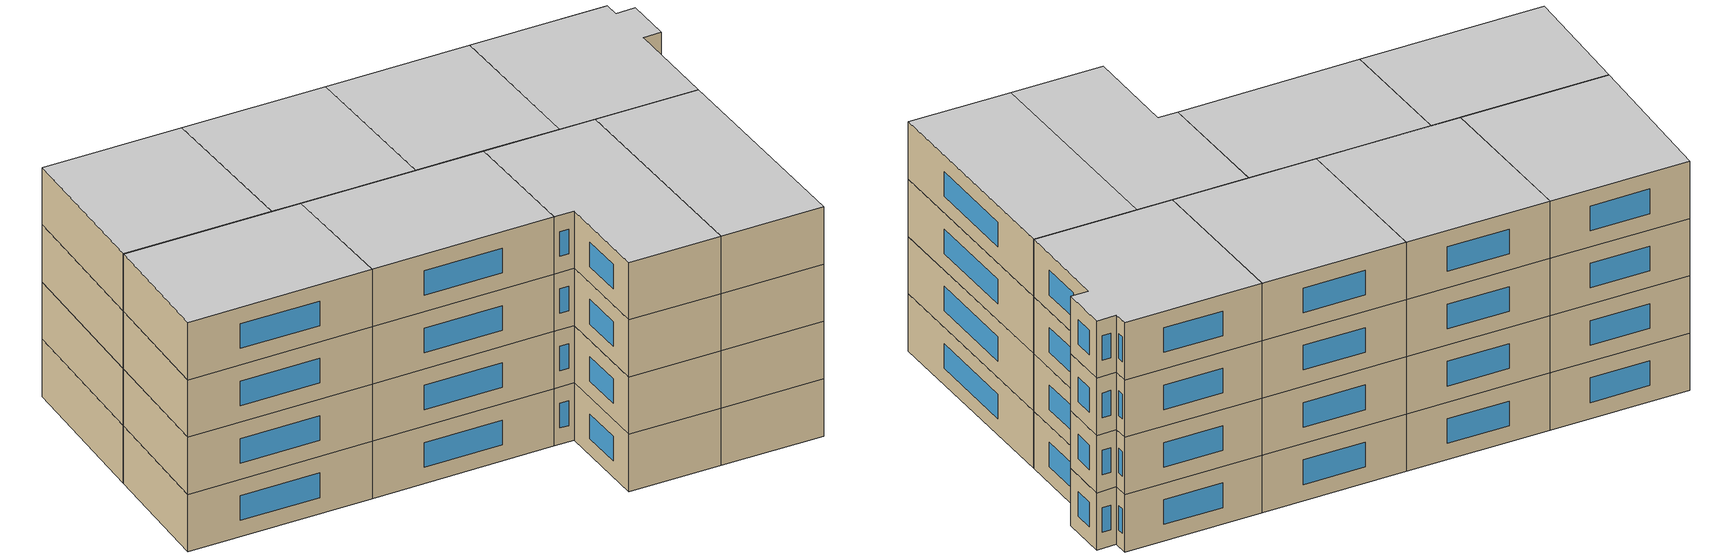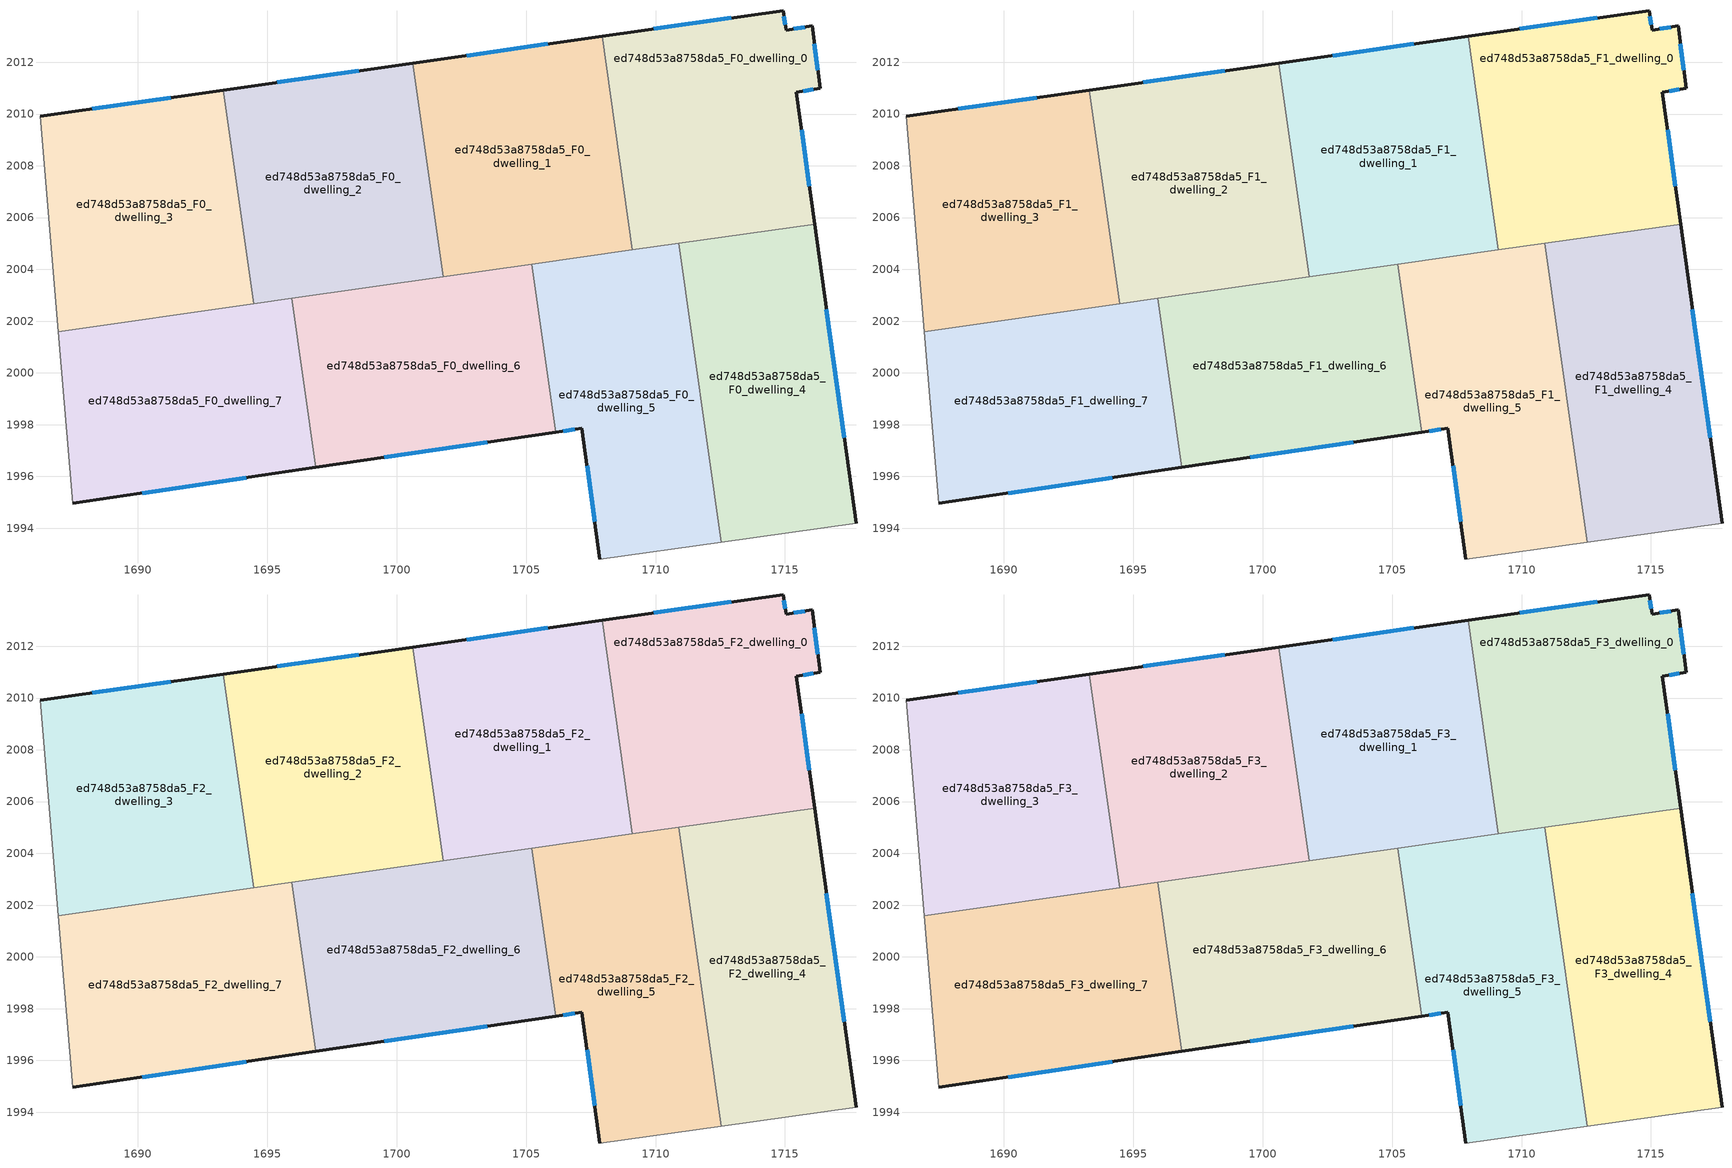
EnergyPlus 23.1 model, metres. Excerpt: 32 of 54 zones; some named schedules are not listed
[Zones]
ed748d53a8758da5_F0_dwelling_0
 floor ground (EU_floor_Construction): 1716.05,2013.41 1716.35,2010.99 1715.44,2010.85 1716.14,2005.75 1709.11,2004.75 1707.93,2013 1714.93,2014 1715.04,2013.24 z0
 wall outside (EU_wall_Construction): 1716.14,2005.75 1715.44,2010.85 1716.35,2010.99 1716.05,2013.41 1715.04,2013.24 1714.93,2014 1707.93,2013 z0:3
 wall to ed748d53a8758da5_F0_dwelling_1 (EU_wall_Construction): 1707.93,2013 1709.11,2004.75 z0:3
 wall to ed748d53a8758da5_F0_dwelling_4 (EU_wall_Construction): 1710.89,2005 1716.14,2005.75 z0:3
 wall to ed748d53a8758da5_F0_dwelling_5 (EU_wall_Construction): 1709.11,2004.75 1710.89,2005 z0:3
 window (EU_Window_Construction): 1712.93,2013.71 1709.93,2013.29 / 1715.01,2013.45 1714.96,2013.78 / 1715.76,2013.36 1715.33,2013.29 / 1716.27,2011.68 1716.14,2012.72 / 1715.7,2010.89 1716.09,2010.95 / 1715.94,2007.21 1715.64,2009.39 z0.86:2.14
ed748d53a8758da5_F0_dwelling_1
 floor ground (EU_floor_Construction): 1707.93,2013 1709.11,2004.75 1701.79,2003.71 1700.62,2011.96 z0
 wall outside (EU_wall_Construction): 1707.93,2013 1700.62,2011.96 z0:3
 wall to ed748d53a8758da5_F0_dwelling_2 (EU_wall_Construction): 1700.62,2011.96 1701.79,2003.71 z0:3
 wall to ed748d53a8758da5_F0_dwelling_5 (EU_wall_Construction): 1705.23,2004.2 1709.11,2004.75 z0:3
 wall to ed748d53a8758da5_F0_dwelling_6 (EU_wall_Construction): 1701.79,2003.71 1705.23,2004.2 z0:3
 window (EU_Window_Construction): 1705.84,2012.71 1702.71,2012.26 z0.86:2.14
ed748d53a8758da5_F0_dwelling_2
 floor ground (EU_floor_Construction): 1700.62,2011.96 1701.79,2003.71 1694.48,2002.67 1693.3,2010.92 z0
 wall outside (EU_wall_Construction): 1700.62,2011.96 1693.3,2010.92 z0:3
 wall to ed748d53a8758da5_F0_dwelling_3 (EU_wall_Construction): 1693.3,2010.92 1694.48,2002.67 z0:3
 wall to ed748d53a8758da5_F0_dwelling_6 (EU_wall_Construction): 1695.95,2002.88 1701.79,2003.71 z0:3
 wall to ed748d53a8758da5_F0_dwelling_7 (EU_wall_Construction): 1694.48,2002.67 1695.95,2002.88 z0:3
 window (EU_Window_Construction): 1698.53,2011.67 1695.4,2011.22 z0.86:2.14
ed748d53a8758da5_F0_dwelling_3
 floor ground (EU_floor_Construction): 1693.3,2010.92 1694.48,2002.67 1686.93,2001.6 1686.22,2009.92 z0
 wall outside (EU_wall_Construction): 1693.3,2010.92 1686.22,2009.92 z0:3
 wall adiabatic (EU_wall_Construction): 1686.22,2009.92 1686.93,2001.6 z0:3
 wall to ed748d53a8758da5_F0_dwelling_7 (EU_wall_Construction): 1686.93,2001.6 1694.48,2002.67 z0:3
 window (EU_Window_Construction): 1691.28,2010.64 1688.25,2010.2 z0.86:2.14
ed748d53a8758da5_F0_dwelling_4
 floor ground (EU_floor_Construction): 1716.14,2005.75 1717.74,1994.2 1712.53,1993.46 1710.89,2005 z0
 wall outside (EU_wall_Construction): 1717.74,1994.2 1716.14,2005.75 z0:3
 wall adiabatic (EU_wall_Construction): 1712.53,1993.46 1717.74,1994.2 z0:3
 wall to ed748d53a8758da5_F0_dwelling_5 (EU_wall_Construction): 1710.89,2005 1712.53,1993.46 z0:3
 window (EU_Window_Construction): 1717.29,1997.5 1716.6,2002.45 z0.86:2.14
ed748d53a8758da5_F0_dwelling_5
 floor ground (EU_floor_Construction): 1710.89,2005 1712.53,1993.46 1707.84,1992.79 1707.16,1997.86 1706.15,1997.71 1705.23,2004.2 z0
 wall outside (EU_wall_Construction): 1706.15,1997.71 1707.16,1997.86 1707.84,1992.79 z0:3
 wall to ed748d53a8758da5_F0_dwelling_6 (EU_wall_Construction): 1705.23,2004.2 1706.15,1997.71 z0:3
 wall adiabatic (EU_wall_Construction): 1707.84,1992.79 1712.53,1993.46 z0:3
 window (EU_Window_Construction): 1707.35,1996.41 1707.65,1994.24 / 1706.44,1997.75 1706.87,1997.82 z0.86:2.14
ed748d53a8758da5_F0_dwelling_6
 floor ground (EU_floor_Construction): 1705.23,2004.2 1706.15,1997.71 1696.88,1996.35 1695.95,2002.88 z0
 wall outside (EU_wall_Construction): 1696.88,1996.35 1706.15,1997.71 z0:3
 wall to ed748d53a8758da5_F0_dwelling_7 (EU_wall_Construction): 1695.95,2002.88 1696.88,1996.35 z0:3
 window (EU_Window_Construction): 1699.53,1996.74 1703.5,1997.32 z0.86:2.14
ed748d53a8758da5_F0_dwelling_7
 floor ground (EU_floor_Construction): 1695.95,2002.88 1696.88,1996.35 1687.49,1994.97 1686.93,2001.6 z0
 wall outside (EU_wall_Construction): 1687.49,1994.97 1696.88,1996.35 z0:3
 wall adiabatic (EU_wall_Construction): 1686.93,2001.6 1687.49,1994.97 z0:3
 window (EU_Window_Construction): 1690.18,1995.36 1694.2,1995.95 z0.86:2.14
ed748d53a8758da5_F1_dwelling_0
 floor to ed748d53a8758da5_F0_dwelling_0 (EU_floor_Construction): 1716.05,2013.41 1716.35,2010.99 1715.44,2010.85 1716.14,2005.75 1709.11,2004.75 1707.93,2013 1714.93,2014 1715.04,2013.24 z3
 wall outside (EU_wall_Construction): 1716.14,2005.75 1715.44,2010.85 1716.35,2010.99 1716.05,2013.41 1715.04,2013.24 1714.93,2014 1707.93,2013 z3:6
 wall to ed748d53a8758da5_F1_dwelling_1 (EU_wall_Construction): 1707.93,2013 1709.11,2004.75 z3:6
 wall to ed748d53a8758da5_F1_dwelling_4 (EU_wall_Construction): 1710.89,2005 1716.14,2005.75 z3:6
 wall to ed748d53a8758da5_F1_dwelling_5 (EU_wall_Construction): 1709.11,2004.75 1710.89,2005 z3:6
 window (EU_Window_Construction): 1712.93,2013.71 1709.93,2013.29 / 1715.01,2013.45 1714.96,2013.78 / 1715.76,2013.36 1715.33,2013.29 / 1716.27,2011.68 1716.14,2012.72 / 1715.7,2010.89 1716.09,2010.95 / 1715.94,2007.21 1715.64,2009.39 z3.86:5.14
ed748d53a8758da5_F1_dwelling_1
 floor to ed748d53a8758da5_F0_dwelling_1 (EU_floor_Construction): 1707.93,2013 1709.11,2004.75 1701.79,2003.71 1700.62,2011.96 z3
 wall outside (EU_wall_Construction): 1707.93,2013 1700.62,2011.96 z3:6
 wall to ed748d53a8758da5_F1_dwelling_2 (EU_wall_Construction): 1700.62,2011.96 1701.79,2003.71 z3:6
 wall to ed748d53a8758da5_F1_dwelling_5 (EU_wall_Construction): 1705.23,2004.2 1709.11,2004.75 z3:6
 wall to ed748d53a8758da5_F1_dwelling_6 (EU_wall_Construction): 1701.79,2003.71 1705.23,2004.2 z3:6
 window (EU_Window_Construction): 1705.84,2012.71 1702.71,2012.26 z3.86:5.14
ed748d53a8758da5_F1_dwelling_2
 floor to ed748d53a8758da5_F0_dwelling_2 (EU_floor_Construction): 1700.62,2011.96 1701.79,2003.71 1694.48,2002.67 1693.3,2010.92 z3
 wall outside (EU_wall_Construction): 1700.62,2011.96 1693.3,2010.92 z3:6
 wall to ed748d53a8758da5_F1_dwelling_3 (EU_wall_Construction): 1693.3,2010.92 1694.48,2002.67 z3:6
 wall to ed748d53a8758da5_F1_dwelling_6 (EU_wall_Construction): 1695.95,2002.88 1701.79,2003.71 z3:6
 wall to ed748d53a8758da5_F1_dwelling_7 (EU_wall_Construction): 1694.48,2002.67 1695.95,2002.88 z3:6
 window (EU_Window_Construction): 1698.53,2011.67 1695.4,2011.22 z3.86:5.14
ed748d53a8758da5_F1_dwelling_3
 floor to ed748d53a8758da5_F0_dwelling_3 (EU_floor_Construction): 1693.3,2010.92 1694.48,2002.67 1686.93,2001.6 1686.22,2009.92 z3
 wall outside (EU_wall_Construction): 1693.3,2010.92 1686.22,2009.92 z3:6
 wall adiabatic (EU_wall_Construction): 1686.22,2009.92 1686.93,2001.6 z3:6
 wall to ed748d53a8758da5_F1_dwelling_7 (EU_wall_Construction): 1686.93,2001.6 1694.48,2002.67 z3:6
 window (EU_Window_Construction): 1691.28,2010.64 1688.25,2010.2 z3.86:5.14
ed748d53a8758da5_F1_dwelling_4
 floor to ed748d53a8758da5_F0_dwelling_4 (EU_floor_Construction): 1716.14,2005.75 1717.74,1994.2 1712.53,1993.46 1710.89,2005 z3
 wall outside (EU_wall_Construction): 1717.74,1994.2 1716.14,2005.75 z3:6
 wall adiabatic (EU_wall_Construction): 1712.53,1993.46 1717.74,1994.2 z3:6
 wall to ed748d53a8758da5_F1_dwelling_5 (EU_wall_Construction): 1710.89,2005 1712.53,1993.46 z3:6
 window (EU_Window_Construction): 1717.29,1997.5 1716.6,2002.45 z3.86:5.14
ed748d53a8758da5_F1_dwelling_5
 floor to ed748d53a8758da5_F0_dwelling_5 (EU_floor_Construction): 1710.89,2005 1712.53,1993.46 1707.84,1992.79 1707.16,1997.86 1706.15,1997.71 1705.23,2004.2 z3
 wall outside (EU_wall_Construction): 1706.15,1997.71 1707.16,1997.86 1707.84,1992.79 z3:6
 wall to ed748d53a8758da5_F1_dwelling_6 (EU_wall_Construction): 1705.23,2004.2 1706.15,1997.71 z3:6
 wall adiabatic (EU_wall_Construction): 1707.84,1992.79 1712.53,1993.46 z3:6
 window (EU_Window_Construction): 1707.35,1996.41 1707.65,1994.24 / 1706.44,1997.75 1706.87,1997.82 z3.86:5.14
ed748d53a8758da5_F1_dwelling_6
 floor to ed748d53a8758da5_F0_dwelling_6 (EU_floor_Construction): 1705.23,2004.2 1706.15,1997.71 1696.88,1996.35 1695.95,2002.88 z3
 wall outside (EU_wall_Construction): 1696.88,1996.35 1706.15,1997.71 z3:6
 wall to ed748d53a8758da5_F1_dwelling_7 (EU_wall_Construction): 1695.95,2002.88 1696.88,1996.35 z3:6
 window (EU_Window_Construction): 1699.53,1996.74 1703.5,1997.32 z3.86:5.14
ed748d53a8758da5_F1_dwelling_7
 floor to ed748d53a8758da5_F0_dwelling_7 (EU_floor_Construction): 1695.95,2002.88 1696.88,1996.35 1687.49,1994.97 1686.93,2001.6 z3
 wall outside (EU_wall_Construction): 1687.49,1994.97 1696.88,1996.35 z3:6
 wall adiabatic (EU_wall_Construction): 1686.93,2001.6 1687.49,1994.97 z3:6
 window (EU_Window_Construction): 1690.18,1995.36 1694.2,1995.95 z3.86:5.14
ed748d53a8758da5_F2_dwelling_0
 floor to ed748d53a8758da5_F1_dwelling_0 (EU_floor_Construction): 1716.05,2013.41 1716.35,2010.99 1715.44,2010.85 1716.14,2005.75 1709.11,2004.75 1707.93,2013 1714.93,2014 1715.04,2013.24 z6
 wall outside (EU_wall_Construction): 1716.14,2005.75 1715.44,2010.85 1716.35,2010.99 1716.05,2013.41 1715.04,2013.24 1714.93,2014 1707.93,2013 z6:9
 wall to ed748d53a8758da5_F2_dwelling_1 (EU_wall_Construction): 1707.93,2013 1709.11,2004.75 z6:9
 wall to ed748d53a8758da5_F2_dwelling_4 (EU_wall_Construction): 1710.89,2005 1716.14,2005.75 z6:9
 wall to ed748d53a8758da5_F2_dwelling_5 (EU_wall_Construction): 1709.11,2004.75 1710.89,2005 z6:9
 window (EU_Window_Construction): 1712.93,2013.71 1709.93,2013.29 / 1715.01,2013.45 1714.96,2013.78 / 1715.76,2013.36 1715.33,2013.29 / 1716.27,2011.68 1716.14,2012.72 / 1715.7,2010.89 1716.09,2010.95 / 1715.94,2007.21 1715.64,2009.39 z6.86:8.14
ed748d53a8758da5_F2_dwelling_1
 floor to ed748d53a8758da5_F1_dwelling_1 (EU_floor_Construction): 1707.93,2013 1709.11,2004.75 1701.79,2003.71 1700.62,2011.96 z6
 wall outside (EU_wall_Construction): 1707.93,2013 1700.62,2011.96 z6:9
 wall to ed748d53a8758da5_F2_dwelling_2 (EU_wall_Construction): 1700.62,2011.96 1701.79,2003.71 z6:9
 wall to ed748d53a8758da5_F2_dwelling_5 (EU_wall_Construction): 1705.23,2004.2 1709.11,2004.75 z6:9
 wall to ed748d53a8758da5_F2_dwelling_6 (EU_wall_Construction): 1701.79,2003.71 1705.23,2004.2 z6:9
 window (EU_Window_Construction): 1705.84,2012.71 1702.71,2012.26 z6.86:8.14
ed748d53a8758da5_F2_dwelling_2
 floor to ed748d53a8758da5_F1_dwelling_2 (EU_floor_Construction): 1700.62,2011.96 1701.79,2003.71 1694.48,2002.67 1693.3,2010.92 z6
 wall outside (EU_wall_Construction): 1700.62,2011.96 1693.3,2010.92 z6:9
 wall to ed748d53a8758da5_F2_dwelling_3 (EU_wall_Construction): 1693.3,2010.92 1694.48,2002.67 z6:9
 wall to ed748d53a8758da5_F2_dwelling_6 (EU_wall_Construction): 1695.95,2002.88 1701.79,2003.71 z6:9
 wall to ed748d53a8758da5_F2_dwelling_7 (EU_wall_Construction): 1694.48,2002.67 1695.95,2002.88 z6:9
 window (EU_Window_Construction): 1698.53,2011.67 1695.4,2011.22 z6.86:8.14
ed748d53a8758da5_F2_dwelling_3
 floor to ed748d53a8758da5_F1_dwelling_3 (EU_floor_Construction): 1693.3,2010.92 1694.48,2002.67 1686.93,2001.6 1686.22,2009.92 z6
 wall outside (EU_wall_Construction): 1693.3,2010.92 1686.22,2009.92 z6:9
 wall adiabatic (EU_wall_Construction): 1686.22,2009.92 1686.93,2001.6 z6:9
 wall to ed748d53a8758da5_F2_dwelling_7 (EU_wall_Construction): 1686.93,2001.6 1694.48,2002.67 z6:9
 window (EU_Window_Construction): 1691.28,2010.64 1688.25,2010.2 z6.86:8.14
ed748d53a8758da5_F2_dwelling_4
 floor to ed748d53a8758da5_F1_dwelling_4 (EU_floor_Construction): 1716.14,2005.75 1717.74,1994.2 1712.53,1993.46 1710.89,2005 z6
 wall outside (EU_wall_Construction): 1717.74,1994.2 1716.14,2005.75 z6:9
 wall adiabatic (EU_wall_Construction): 1712.53,1993.46 1717.74,1994.2 z6:9
 wall to ed748d53a8758da5_F2_dwelling_5 (EU_wall_Construction): 1710.89,2005 1712.53,1993.46 z6:9
 window (EU_Window_Construction): 1717.29,1997.5 1716.6,2002.45 z6.86:8.14
ed748d53a8758da5_F2_dwelling_5
 floor to ed748d53a8758da5_F1_dwelling_5 (EU_floor_Construction): 1710.89,2005 1712.53,1993.46 1707.84,1992.79 1707.16,1997.86 1706.15,1997.71 1705.23,2004.2 z6
 wall outside (EU_wall_Construction): 1706.15,1997.71 1707.16,1997.86 1707.84,1992.79 z6:9
 wall to ed748d53a8758da5_F2_dwelling_6 (EU_wall_Construction): 1705.23,2004.2 1706.15,1997.71 z6:9
 wall adiabatic (EU_wall_Construction): 1707.84,1992.79 1712.53,1993.46 z6:9
 window (EU_Window_Construction): 1707.35,1996.41 1707.65,1994.24 / 1706.44,1997.75 1706.87,1997.82 z6.86:8.14
ed748d53a8758da5_F2_dwelling_6
 floor to ed748d53a8758da5_F1_dwelling_6 (EU_floor_Construction): 1705.23,2004.2 1706.15,1997.71 1696.88,1996.35 1695.95,2002.88 z6
 wall outside (EU_wall_Construction): 1696.88,1996.35 1706.15,1997.71 z6:9
 wall to ed748d53a8758da5_F2_dwelling_7 (EU_wall_Construction): 1695.95,2002.88 1696.88,1996.35 z6:9
 window (EU_Window_Construction): 1699.53,1996.74 1703.5,1997.32 z6.86:8.14
ed748d53a8758da5_F2_dwelling_7
 floor to ed748d53a8758da5_F1_dwelling_7 (EU_floor_Construction): 1695.95,2002.88 1696.88,1996.35 1687.49,1994.97 1686.93,2001.6 z6
 wall outside (EU_wall_Construction): 1687.49,1994.97 1696.88,1996.35 z6:9
 wall adiabatic (EU_wall_Construction): 1686.93,2001.6 1687.49,1994.97 z6:9
 window (EU_Window_Construction): 1690.18,1995.36 1694.2,1995.95 z6.86:8.14
ed748d53a8758da5_F3_dwelling_0
 floor to ed748d53a8758da5_F2_dwelling_0 (EU_floor_Construction): 1716.05,2013.41 1716.35,2010.99 1715.44,2010.85 1716.14,2005.75 1709.11,2004.75 1707.93,2013 1714.93,2014 1715.04,2013.24 z9
 wall outside (EU_wall_Construction): 1716.14,2005.75 1715.44,2010.85 1716.35,2010.99 1716.05,2013.41 1715.04,2013.24 1714.93,2014 1707.93,2013 z9:12
 wall to ed748d53a8758da5_F3_dwelling_1 (EU_wall_Construction): 1707.93,2013 1709.11,2004.75 z9:12
 wall to ed748d53a8758da5_F3_dwelling_4 (EU_wall_Construction): 1710.89,2005 1716.14,2005.75 z9:12
 wall to ed748d53a8758da5_F3_dwelling_5 (EU_wall_Construction): 1709.11,2004.75 1710.89,2005 z9:12
 window (EU_Window_Construction): 1712.93,2013.71 1709.93,2013.29 / 1715.01,2013.45 1714.96,2013.78 / 1715.76,2013.36 1715.33,2013.29 / 1716.27,2011.68 1716.14,2012.72 / 1715.7,2010.89 1716.09,2010.95 / 1715.94,2007.21 1715.64,2009.39 z9.86:11.14
 ceiling to ed748d53a8758da5_F4_dwelling_0 (EU_floor_Construction): 1716.14,2005.75 1715.44,2010.85 1716.35,2010.99 1716.05,2013.41 1715.04,2013.24 1714.93,2014 1707.93,2013 1709.11,2004.75 z12
ed748d53a8758da5_F3_dwelling_1
 floor to ed748d53a8758da5_F2_dwelling_1 (EU_floor_Construction): 1707.93,2013 1709.11,2004.75 1701.79,2003.71 1700.62,2011.96 z9
 wall outside (EU_wall_Construction): 1707.93,2013 1700.62,2011.96 z9:12
 wall to ed748d53a8758da5_F3_dwelling_2 (EU_wall_Construction): 1700.62,2011.96 1701.79,2003.71 z9:12
 wall to ed748d53a8758da5_F3_dwelling_5 (EU_wall_Construction): 1705.23,2004.2 1709.11,2004.75 z9:12
 wall to ed748d53a8758da5_F3_dwelling_6 (EU_wall_Construction): 1701.79,2003.71 1705.23,2004.2 z9:12
 window (EU_Window_Construction): 1705.84,2012.71 1702.71,2012.26 z9.86:11.14
 ceiling to ed748d53a8758da5_F4_dwelling_1 (EU_floor_Construction): 1709.11,2004.75 1707.93,2013 1700.62,2011.96 1701.79,2003.71 z12
ed748d53a8758da5_F3_dwelling_2
 floor to ed748d53a8758da5_F2_dwelling_2 (EU_floor_Construction): 1700.62,2011.96 1701.79,2003.71 1694.48,2002.67 1693.3,2010.92 z9
 wall outside (EU_wall_Construction): 1700.62,2011.96 1693.3,2010.92 z9:12
 wall to ed748d53a8758da5_F3_dwelling_3 (EU_wall_Construction): 1693.3,2010.92 1694.48,2002.67 z9:12
 wall to ed748d53a8758da5_F3_dwelling_6 (EU_wall_Construction): 1695.95,2002.88 1701.79,2003.71 z9:12
 wall to ed748d53a8758da5_F3_dwelling_7 (EU_wall_Construction): 1694.48,2002.67 1695.95,2002.88 z9:12
 window (EU_Window_Construction): 1698.53,2011.67 1695.4,2011.22 z9.86:11.14
 ceiling to ed748d53a8758da5_F4_dwelling_2 (EU_floor_Construction): 1701.79,2003.71 1700.62,2011.96 1693.3,2010.92 1694.48,2002.67 z12
ed748d53a8758da5_F3_dwelling_3
 floor to ed748d53a8758da5_F2_dwelling_3 (EU_floor_Construction): 1693.3,2010.92 1694.48,2002.67 1686.93,2001.6 1686.22,2009.92 z9
 wall outside (EU_wall_Construction): 1693.3,2010.92 1686.22,2009.92 z9:12
 wall adiabatic (EU_wall_Construction): 1686.22,2009.92 1686.93,2001.6 z9:12
 wall to ed748d53a8758da5_F3_dwelling_7 (EU_wall_Construction): 1686.93,2001.6 1694.48,2002.67 z9:12
 window (EU_Window_Construction): 1691.28,2010.64 1688.25,2010.2 z9.86:11.14
 ceiling to ed748d53a8758da5_F4_dwelling_3 (EU_floor_Construction): 1694.48,2002.67 1693.3,2010.92 1686.22,2009.92 1686.93,2001.6 z12
ed748d53a8758da5_F3_dwelling_4
 floor to ed748d53a8758da5_F2_dwelling_4 (EU_floor_Construction): 1716.14,2005.75 1717.74,1994.2 1712.53,1993.46 1710.89,2005 z9
 wall outside (EU_wall_Construction): 1717.74,1994.2 1716.14,2005.75 z9:12
 wall adiabatic (EU_wall_Construction): 1712.53,1993.46 1717.74,1994.2 z9:12
 wall to ed748d53a8758da5_F3_dwelling_5 (EU_wall_Construction): 1710.89,2005 1712.53,1993.46 z9:12
 window (EU_Window_Construction): 1717.29,1997.5 1716.6,2002.45 z9.86:11.14
 ceiling to ed748d53a8758da5_F4_dwelling_4 (EU_floor_Construction): 1717.74,1994.2 1716.14,2005.75 1710.89,2005 1712.53,1993.46 z12
ed748d53a8758da5_F3_dwelling_5
 floor to ed748d53a8758da5_F2_dwelling_5 (EU_floor_Construction): 1710.89,2005 1712.53,1993.46 1707.84,1992.79 1707.16,1997.86 1706.15,1997.71 1705.23,2004.2 z9
 wall outside (EU_wall_Construction): 1706.15,1997.71 1707.16,1997.86 1707.84,1992.79 z9:12
 wall to ed748d53a8758da5_F3_dwelling_6 (EU_wall_Construction): 1705.23,2004.2 1706.15,1997.71 z9:12
 wall adiabatic (EU_wall_Construction): 1707.84,1992.79 1712.53,1993.46 z9:12
 window (EU_Window_Construction): 1707.35,1996.41 1707.65,1994.24 / 1706.44,1997.75 1706.87,1997.82 z9.86:11.14
 ceiling to ed748d53a8758da5_F4_dwelling_5 (EU_floor_Construction): 1712.53,1993.46 1710.89,2005 1705.23,2004.2 1706.15,1997.71 1707.16,1997.86 1707.84,1992.79 z12
ed748d53a8758da5_F3_dwelling_6
 floor to ed748d53a8758da5_F2_dwelling_6 (EU_floor_Construction): 1705.23,2004.2 1706.15,1997.71 1696.88,1996.35 1695.95,2002.88 z9
 wall outside (EU_wall_Construction): 1696.88,1996.35 1706.15,1997.71 z9:12
 wall to ed748d53a8758da5_F3_dwelling_7 (EU_wall_Construction): 1695.95,2002.88 1696.88,1996.35 z9:12
 window (EU_Window_Construction): 1699.53,1996.74 1703.5,1997.32 z9.86:11.14
 ceiling to ed748d53a8758da5_F4_dwelling_6 (EU_floor_Construction): 1706.15,1997.71 1705.23,2004.2 1695.95,2002.88 1696.88,1996.35 z12
ed748d53a8758da5_F3_dwelling_7
 floor to ed748d53a8758da5_F2_dwelling_7 (EU_floor_Construction): 1695.95,2002.88 1696.88,1996.35 1687.49,1994.97 1686.93,2001.6 z9
 wall outside (EU_wall_Construction): 1687.49,1994.97 1696.88,1996.35 z9:12
 wall adiabatic (EU_wall_Construction): 1686.93,2001.6 1687.49,1994.97 z9:12
 window (EU_Window_Construction): 1690.18,1995.36 1694.2,1995.95 z9.86:11.14
 ceiling to ed748d53a8758da5_F4_dwelling_7 (EU_floor_Construction): 1696.88,1996.35 1695.95,2002.88 1686.93,2001.6 1687.49,1994.97 z12
[Building]
EU S2 Campaign: North Axis=0; Terrain=City; Solar Distribution=FullExterior
[Site:Location]
Helsinki-Vantaa.AP: Latitude=60.317; Longitude=24.963; Time Zone=2; Elevation=54.6
[SizingPeriod:WeatherFileDays]
AnnualSizingPeriod: Begin Month=1; Begin Day of Month=1; End Month=12; End Day of Month=31; Day of Week for Start Day=Monday; Use Weather File Daylight Saving Period=No; Use Weather File Rain and Snow Indicators=No
[MATERIAL]
EU_InternalMass_Material: Roughness=MediumRough; Thickness=0.1; Conductivity=1; Density=1800; Specific Heat=900; Thermal Absorptance=0.9; Solar Absorptance=0.7; Visible Absorptance=0.7
[MATERIAL:NOMASS] Roughness=MediumRough; Thermal Absorptance=0.9; Solar Absorptance=0.7; Visible Absorptance=0.7
Name | Thermal Resistance
EU_wall_NoMass | 1.10183
EU_floor_NoMass | 1.70606
[WINDOWMATERIAL:SIMPLEGLAZINGSYSTEM]
EU_Window_SimpleGlazing: UFactor=3.11035; Solar Heat Gain Coefficient=0.8; Visible Transmittance=0.8
[CONSTRUCTION]
EU_wall_Construction: EU_wall_NoMass
EU_floor_Construction: EU_floor_NoMass
EU_Window_Construction: EU_Window_SimpleGlazing
EU_InternalMass_Construction: EU_InternalMass_Material
[ZONE] Type=1; Multiplier=1; Ceiling Height=autocalculate; Floor Area=autocalculate; Part of Total Floor Area=Yes
Name | Volume
ed748d53a8758da5_F0_dwelling_0; ed748d53a8758da5_F1_dwelling_0; ed748d53a8758da5_F2_dwelling_0; ed748d53a8758da5_F3_dwelling_0 | 184.788
ed748d53a8758da5_F0_dwelling_1; ed748d53a8758da5_F1_dwelling_1; ed748d53a8758da5_F2_dwelling_1; ed748d53a8758da5_F3_dwelling_1 | 184.772
ed748d53a8758da5_F0_dwelling_2; ed748d53a8758da5_F1_dwelling_2; ed748d53a8758da5_F2_dwelling_2; ed748d53a8758da5_F3_dwelling_2 | 184.761
ed748d53a8758da5_F0_dwelling_3; ed748d53a8758da5_F1_dwelling_3; ed748d53a8758da5_F2_dwelling_3; ed748d53a8758da5_F3_dwelling_3 | 184.77
ed748d53a8758da5_F0_dwelling_4; ed748d53a8758da5_F1_dwelling_4; ed748d53a8758da5_F2_dwelling_4; ed748d53a8758da5_F3_dwelling_4 | 184.78
ed748d53a8758da5_F0_dwelling_5; ed748d53a8758da5_F1_dwelling_5; ed748d53a8758da5_F2_dwelling_5; ed748d53a8758da5_F3_dwelling_5 | 184.751
ed748d53a8758da5_F0_dwelling_6; ed748d53a8758da5_F1_dwelling_6; ed748d53a8758da5_F2_dwelling_6; ed748d53a8758da5_F3_dwelling_6; ed748d53a8758da5_F0_dwelling_7; ed748d53a8758da5_F1_dwelling_7; ed748d53a8758da5_F2_dwelling_7; ed748d53a8758da5_F3_dwelling_7 | 184.777
[INTERNALMASS] Construction=EU_InternalMass_Construction
Name | Zone or ZoneList | Surface Area
ed748d53a8758da5_F0_dwelling_0_EU_InternalMass | ed748d53a8758da5_F0_dwelling_0 | 61.5955
ed748d53a8758da5_F0_dwelling_1_EU_InternalMass | ed748d53a8758da5_F0_dwelling_1 | 61.5906
ed748d53a8758da5_F0_dwelling_2_EU_InternalMass | ed748d53a8758da5_F0_dwelling_2 | 61.587
ed748d53a8758da5_F0_dwelling_3_EU_InternalMass | ed748d53a8758da5_F0_dwelling_3 | 61.5897
ed748d53a8758da5_F0_dwelling_4_EU_InternalMass | ed748d53a8758da5_F0_dwelling_4 | 61.5936
ed748d53a8758da5_F0_dwelling_5_EU_InternalMass | ed748d53a8758da5_F0_dwelling_5 | 61.5836
ed748d53a8758da5_F0_dwelling_6_EU_InternalMass | ed748d53a8758da5_F0_dwelling_6 | 61.5921
ed748d53a8758da5_F0_dwelling_7_EU_InternalMass | ed748d53a8758da5_F0_dwelling_7 | 61.5925
ed748d53a8758da5_F1_dwelling_0_EU_InternalMass | ed748d53a8758da5_F1_dwelling_0 | 61.5955
ed748d53a8758da5_F1_dwelling_1_EU_InternalMass | ed748d53a8758da5_F1_dwelling_1 | 61.5906
ed748d53a8758da5_F1_dwelling_2_EU_InternalMass | ed748d53a8758da5_F1_dwelling_2 | 61.587
ed748d53a8758da5_F1_dwelling_3_EU_InternalMass | ed748d53a8758da5_F1_dwelling_3 | 61.5897
ed748d53a8758da5_F1_dwelling_4_EU_InternalMass | ed748d53a8758da5_F1_dwelling_4 | 61.5936
ed748d53a8758da5_F1_dwelling_5_EU_InternalMass | ed748d53a8758da5_F1_dwelling_5 | 61.5836
ed748d53a8758da5_F1_dwelling_6_EU_InternalMass | ed748d53a8758da5_F1_dwelling_6 | 61.5921
ed748d53a8758da5_F1_dwelling_7_EU_InternalMass | ed748d53a8758da5_F1_dwelling_7 | 61.5925
ed748d53a8758da5_F2_dwelling_0_EU_InternalMass | ed748d53a8758da5_F2_dwelling_0 | 61.5955
ed748d53a8758da5_F2_dwelling_1_EU_InternalMass | ed748d53a8758da5_F2_dwelling_1 | 61.5906
ed748d53a8758da5_F2_dwelling_2_EU_InternalMass | ed748d53a8758da5_F2_dwelling_2 | 61.587
ed748d53a8758da5_F2_dwelling_3_EU_InternalMass | ed748d53a8758da5_F2_dwelling_3 | 61.5897
ed748d53a8758da5_F2_dwelling_4_EU_InternalMass | ed748d53a8758da5_F2_dwelling_4 | 61.5936
ed748d53a8758da5_F2_dwelling_5_EU_InternalMass | ed748d53a8758da5_F2_dwelling_5 | 61.5836
ed748d53a8758da5_F2_dwelling_6_EU_InternalMass | ed748d53a8758da5_F2_dwelling_6 | 61.5921
ed748d53a8758da5_F2_dwelling_7_EU_InternalMass | ed748d53a8758da5_F2_dwelling_7 | 61.5925
ed748d53a8758da5_F3_dwelling_0_EU_InternalMass | ed748d53a8758da5_F3_dwelling_0 | 61.5955
ed748d53a8758da5_F3_dwelling_1_EU_InternalMass | ed748d53a8758da5_F3_dwelling_1 | 61.5906
ed748d53a8758da5_F3_dwelling_2_EU_InternalMass | ed748d53a8758da5_F3_dwelling_2 | 61.587
ed748d53a8758da5_F3_dwelling_3_EU_InternalMass | ed748d53a8758da5_F3_dwelling_3 | 61.5897
ed748d53a8758da5_F3_dwelling_4_EU_InternalMass | ed748d53a8758da5_F3_dwelling_4 | 61.5936
ed748d53a8758da5_F3_dwelling_5_EU_InternalMass | ed748d53a8758da5_F3_dwelling_5 | 61.5836
ed748d53a8758da5_F3_dwelling_6_EU_InternalMass | ed748d53a8758da5_F3_dwelling_6 | 61.5921
ed748d53a8758da5_F3_dwelling_7_EU_InternalMass | ed748d53a8758da5_F3_dwelling_7 | 61.5925
[OTHEREQUIPMENT] Fuel Type=Electricity; Design Level Calculation Method=Watts/Area; Power per Zone Floor Area=1; Fraction Latent=0; Fraction Radiant=0; Fraction Lost=0; Carbon Dioxide Generation Rate=0; EndUse Subcategory=EU_Step8_InternalGains
Name | Zone or ZoneList or Space or SpaceList | Schedule
EU_Step8_InternalGain_ed748d53a8758da5_F0_dwelling_0_f000 | ed748d53a8758da5_F0_dwelling_0 | EU_Step8_GainSchedule_ed748d53a8758da5_F0_dwelling_0_f000
EU_Step8_InternalGain_ed748d53a8758da5_F0_dwelling_1_f000 | ed748d53a8758da5_F0_dwelling_1 | EU_Step8_GainSchedule_ed748d53a8758da5_F0_dwelling_1_f000
EU_Step8_InternalGain_ed748d53a8758da5_F0_dwelling_2_f000 | ed748d53a8758da5_F0_dwelling_2 | EU_Step8_GainSchedule_ed748d53a8758da5_F0_dwelling_2_f000
EU_Step8_InternalGain_ed748d53a8758da5_F0_dwelling_3_f000 | ed748d53a8758da5_F0_dwelling_3 | EU_Step8_GainSchedule_ed748d53a8758da5_F0_dwelling_3_f000
EU_Step8_InternalGain_ed748d53a8758da5_F0_dwelling_4_f000 | ed748d53a8758da5_F0_dwelling_4 | EU_Step8_GainSchedule_ed748d53a8758da5_F0_dwelling_4_f000
EU_Step8_InternalGain_ed748d53a8758da5_F0_dwelling_5_f000 | ed748d53a8758da5_F0_dwelling_5 | EU_Step8_GainSchedule_ed748d53a8758da5_F0_dwelling_5_f000
EU_Step8_InternalGain_ed748d53a8758da5_F0_dwelling_6_f000 | ed748d53a8758da5_F0_dwelling_6 | EU_Step8_GainSchedule_ed748d53a8758da5_F0_dwelling_6_f000
EU_Step8_InternalGain_ed748d53a8758da5_F0_dwelling_7_f000 | ed748d53a8758da5_F0_dwelling_7 | EU_Step8_GainSchedule_ed748d53a8758da5_F0_dwelling_7_f000
EU_Step8_InternalGain_ed748d53a8758da5_F1_dwelling_0_f000 | ed748d53a8758da5_F1_dwelling_0 | EU_Step8_GainSchedule_ed748d53a8758da5_F1_dwelling_0_f000
EU_Step8_InternalGain_ed748d53a8758da5_F1_dwelling_1_f000 | ed748d53a8758da5_F1_dwelling_1 | EU_Step8_GainSchedule_ed748d53a8758da5_F1_dwelling_1_f000
EU_Step8_InternalGain_ed748d53a8758da5_F1_dwelling_2_f000 | ed748d53a8758da5_F1_dwelling_2 | EU_Step8_GainSchedule_ed748d53a8758da5_F1_dwelling_2_f000
EU_Step8_InternalGain_ed748d53a8758da5_F1_dwelling_3_f000 | ed748d53a8758da5_F1_dwelling_3 | EU_Step8_GainSchedule_ed748d53a8758da5_F1_dwelling_3_f000
EU_Step8_InternalGain_ed748d53a8758da5_F1_dwelling_4_f000 | ed748d53a8758da5_F1_dwelling_4 | EU_Step8_GainSchedule_ed748d53a8758da5_F1_dwelling_4_f000
EU_Step8_InternalGain_ed748d53a8758da5_F1_dwelling_5_f000 | ed748d53a8758da5_F1_dwelling_5 | EU_Step8_GainSchedule_ed748d53a8758da5_F1_dwelling_5_f000
EU_Step8_InternalGain_ed748d53a8758da5_F1_dwelling_6_f000 | ed748d53a8758da5_F1_dwelling_6 | EU_Step8_GainSchedule_ed748d53a8758da5_F1_dwelling_6_f000
EU_Step8_InternalGain_ed748d53a8758da5_F1_dwelling_7_f000 | ed748d53a8758da5_F1_dwelling_7 | EU_Step8_GainSchedule_ed748d53a8758da5_F1_dwelling_7_f000
EU_Step8_InternalGain_ed748d53a8758da5_F2_dwelling_0_f000 | ed748d53a8758da5_F2_dwelling_0 | EU_Step8_GainSchedule_ed748d53a8758da5_F2_dwelling_0_f000
EU_Step8_InternalGain_ed748d53a8758da5_F2_dwelling_1_f000 | ed748d53a8758da5_F2_dwelling_1 | EU_Step8_GainSchedule_ed748d53a8758da5_F2_dwelling_1_f000
EU_Step8_InternalGain_ed748d53a8758da5_F2_dwelling_2_f000 | ed748d53a8758da5_F2_dwelling_2 | EU_Step8_GainSchedule_ed748d53a8758da5_F2_dwelling_2_f000
EU_Step8_InternalGain_ed748d53a8758da5_F2_dwelling_3_f000 | ed748d53a8758da5_F2_dwelling_3 | EU_Step8_GainSchedule_ed748d53a8758da5_F2_dwelling_3_f000
EU_Step8_InternalGain_ed748d53a8758da5_F2_dwelling_4_f000 | ed748d53a8758da5_F2_dwelling_4 | EU_Step8_GainSchedule_ed748d53a8758da5_F2_dwelling_4_f000
EU_Step8_InternalGain_ed748d53a8758da5_F2_dwelling_5_f000 | ed748d53a8758da5_F2_dwelling_5 | EU_Step8_GainSchedule_ed748d53a8758da5_F2_dwelling_5_f000
EU_Step8_InternalGain_ed748d53a8758da5_F2_dwelling_6_f000 | ed748d53a8758da5_F2_dwelling_6 | EU_Step8_GainSchedule_ed748d53a8758da5_F2_dwelling_6_f000
EU_Step8_InternalGain_ed748d53a8758da5_F2_dwelling_7_f000 | ed748d53a8758da5_F2_dwelling_7 | EU_Step8_GainSchedule_ed748d53a8758da5_F2_dwelling_7_f000
EU_Step8_InternalGain_ed748d53a8758da5_F3_dwelling_0_f000 | ed748d53a8758da5_F3_dwelling_0 | EU_Step8_GainSchedule_ed748d53a8758da5_F3_dwelling_0_f000
EU_Step8_InternalGain_ed748d53a8758da5_F3_dwelling_1_f000 | ed748d53a8758da5_F3_dwelling_1 | EU_Step8_GainSchedule_ed748d53a8758da5_F3_dwelling_1_f000
EU_Step8_InternalGain_ed748d53a8758da5_F3_dwelling_2_f000 | ed748d53a8758da5_F3_dwelling_2 | EU_Step8_GainSchedule_ed748d53a8758da5_F3_dwelling_2_f000
EU_Step8_InternalGain_ed748d53a8758da5_F3_dwelling_3_f000 | ed748d53a8758da5_F3_dwelling_3 | EU_Step8_GainSchedule_ed748d53a8758da5_F3_dwelling_3_f000
EU_Step8_InternalGain_ed748d53a8758da5_F3_dwelling_4_f000 | ed748d53a8758da5_F3_dwelling_4 | EU_Step8_GainSchedule_ed748d53a8758da5_F3_dwelling_4_f000
EU_Step8_InternalGain_ed748d53a8758da5_F3_dwelling_5_f000 | ed748d53a8758da5_F3_dwelling_5 | EU_Step8_GainSchedule_ed748d53a8758da5_F3_dwelling_5_f000
EU_Step8_InternalGain_ed748d53a8758da5_F3_dwelling_6_f000 | ed748d53a8758da5_F3_dwelling_6 | EU_Step8_GainSchedule_ed748d53a8758da5_F3_dwelling_6_f000
EU_Step8_InternalGain_ed748d53a8758da5_F3_dwelling_7_f000 | ed748d53a8758da5_F3_dwelling_7 | EU_Step8_GainSchedule_ed748d53a8758da5_F3_dwelling_7_f000
[ZONEVENTILATION:DESIGNFLOWRATE] Schedule=EU_AlwaysOn; Design Flow Rate Calculation Method=AirChanges/Hour; Air Changes per Hour=0.756316; Ventilation Type=Natural; Fan Pressure Rise=0; Fan Total Efficiency=1; Constant Term Coefficient=1; Temperature Term Coefficient=0; Velocity Term Coefficient=0; Velocity Squared Term Coefficient=0; Minimum Indoor Temperature=-100; Maximum Indoor Temperature=100; Delta Temperature=-100; Minimum Outdoor Temperature=-100; Maximum Outdoor Temperature=100; Maximum Wind Speed=40
Name | Zone or ZoneList or Space or SpaceList
EU_ConstantAir_ed748d53a8758da5_F0_dwelling_0 | ed748d53a8758da5_F0_dwelling_0
EU_ConstantAir_ed748d53a8758da5_F0_dwelling_1 | ed748d53a8758da5_F0_dwelling_1
EU_ConstantAir_ed748d53a8758da5_F0_dwelling_2 | ed748d53a8758da5_F0_dwelling_2
EU_ConstantAir_ed748d53a8758da5_F0_dwelling_3 | ed748d53a8758da5_F0_dwelling_3
EU_ConstantAir_ed748d53a8758da5_F0_dwelling_4 | ed748d53a8758da5_F0_dwelling_4
EU_ConstantAir_ed748d53a8758da5_F0_dwelling_5 | ed748d53a8758da5_F0_dwelling_5
EU_ConstantAir_ed748d53a8758da5_F0_dwelling_6 | ed748d53a8758da5_F0_dwelling_6
EU_ConstantAir_ed748d53a8758da5_F0_dwelling_7 | ed748d53a8758da5_F0_dwelling_7
EU_ConstantAir_ed748d53a8758da5_F1_dwelling_0 | ed748d53a8758da5_F1_dwelling_0
EU_ConstantAir_ed748d53a8758da5_F1_dwelling_1 | ed748d53a8758da5_F1_dwelling_1
EU_ConstantAir_ed748d53a8758da5_F1_dwelling_2 | ed748d53a8758da5_F1_dwelling_2
EU_ConstantAir_ed748d53a8758da5_F1_dwelling_3 | ed748d53a8758da5_F1_dwelling_3
EU_ConstantAir_ed748d53a8758da5_F1_dwelling_4 | ed748d53a8758da5_F1_dwelling_4
EU_ConstantAir_ed748d53a8758da5_F1_dwelling_5 | ed748d53a8758da5_F1_dwelling_5
EU_ConstantAir_ed748d53a8758da5_F1_dwelling_6 | ed748d53a8758da5_F1_dwelling_6
EU_ConstantAir_ed748d53a8758da5_F1_dwelling_7 | ed748d53a8758da5_F1_dwelling_7
EU_ConstantAir_ed748d53a8758da5_F2_dwelling_0 | ed748d53a8758da5_F2_dwelling_0
EU_ConstantAir_ed748d53a8758da5_F2_dwelling_1 | ed748d53a8758da5_F2_dwelling_1
EU_ConstantAir_ed748d53a8758da5_F2_dwelling_2 | ed748d53a8758da5_F2_dwelling_2
EU_ConstantAir_ed748d53a8758da5_F2_dwelling_3 | ed748d53a8758da5_F2_dwelling_3
EU_ConstantAir_ed748d53a8758da5_F2_dwelling_4 | ed748d53a8758da5_F2_dwelling_4
EU_ConstantAir_ed748d53a8758da5_F2_dwelling_5 | ed748d53a8758da5_F2_dwelling_5
EU_ConstantAir_ed748d53a8758da5_F2_dwelling_6 | ed748d53a8758da5_F2_dwelling_6
EU_ConstantAir_ed748d53a8758da5_F2_dwelling_7 | ed748d53a8758da5_F2_dwelling_7
EU_ConstantAir_ed748d53a8758da5_F3_dwelling_0 | ed748d53a8758da5_F3_dwelling_0
EU_ConstantAir_ed748d53a8758da5_F3_dwelling_1 | ed748d53a8758da5_F3_dwelling_1
EU_ConstantAir_ed748d53a8758da5_F3_dwelling_2 | ed748d53a8758da5_F3_dwelling_2
EU_ConstantAir_ed748d53a8758da5_F3_dwelling_3 | ed748d53a8758da5_F3_dwelling_3
EU_ConstantAir_ed748d53a8758da5_F3_dwelling_4 | ed748d53a8758da5_F3_dwelling_4
EU_ConstantAir_ed748d53a8758da5_F3_dwelling_5 | ed748d53a8758da5_F3_dwelling_5
EU_ConstantAir_ed748d53a8758da5_F3_dwelling_6 | ed748d53a8758da5_F3_dwelling_6
EU_ConstantAir_ed748d53a8758da5_F3_dwelling_7 | ed748d53a8758da5_F3_dwelling_7
[HVACTEMPLATE:ZONE:IDEALLOADSAIRSYSTEM] System Availability Schedule=EU_AlwaysOn; Maximum Heating Supply Air Temperature=50; Minimum Cooling Supply Air Temperature=13; Maximum Heating Supply Air Humidity Ratio=0.0156; Minimum Cooling Supply Air Humidity Ratio=0.0077; Heating Limit=NoLimit; Cooling Limit=NoLimit; Heating Availability Schedule=EU_AlwaysOn; Cooling Availability Schedule=EU_CoolingOff; Dehumidification Control Type=ConstantSensibleHeatRatio; Cooling Sensible Heat Ratio=0.7; Dehumidification Setpoint=60; Humidification Control Type=None; Humidification Setpoint=30; Outdoor Air Method=None; Outdoor Air Flow Rate per Person=0.00944; Outdoor Air Flow Rate per Zone Floor Area=0; Outdoor Air Flow Rate per Zone=0; Demand Controlled Ventilation Type=None; Outdoor Air Economizer Type=NoEconomizer; Heat Recovery Type=None; Sensible Heat Recovery Effectiveness=0.7; Latent Heat Recovery Effectiveness=0.65
Name | Template Thermostat
ed748d53a8758da5_F0_dwelling_0 | EU_HeatOnly_ed748d53a8758da5_F0_dwelling_0
ed748d53a8758da5_F0_dwelling_1 | EU_HeatOnly_ed748d53a8758da5_F0_dwelling_1
ed748d53a8758da5_F0_dwelling_2 | EU_HeatOnly_ed748d53a8758da5_F0_dwelling_2
ed748d53a8758da5_F0_dwelling_3 | EU_HeatOnly_ed748d53a8758da5_F0_dwelling_3
ed748d53a8758da5_F0_dwelling_4 | EU_HeatOnly_ed748d53a8758da5_F0_dwelling_4
ed748d53a8758da5_F0_dwelling_5 | EU_HeatOnly_ed748d53a8758da5_F0_dwelling_5
ed748d53a8758da5_F0_dwelling_6 | EU_HeatOnly_ed748d53a8758da5_F0_dwelling_6
ed748d53a8758da5_F0_dwelling_7 | EU_HeatOnly_ed748d53a8758da5_F0_dwelling_7
ed748d53a8758da5_F1_dwelling_0 | EU_HeatOnly_ed748d53a8758da5_F1_dwelling_0
ed748d53a8758da5_F1_dwelling_1 | EU_HeatOnly_ed748d53a8758da5_F1_dwelling_1
ed748d53a8758da5_F1_dwelling_2 | EU_HeatOnly_ed748d53a8758da5_F1_dwelling_2
ed748d53a8758da5_F1_dwelling_3 | EU_HeatOnly_ed748d53a8758da5_F1_dwelling_3
ed748d53a8758da5_F1_dwelling_4 | EU_HeatOnly_ed748d53a8758da5_F1_dwelling_4
ed748d53a8758da5_F1_dwelling_5 | EU_HeatOnly_ed748d53a8758da5_F1_dwelling_5
ed748d53a8758da5_F1_dwelling_6 | EU_HeatOnly_ed748d53a8758da5_F1_dwelling_6
ed748d53a8758da5_F1_dwelling_7 | EU_HeatOnly_ed748d53a8758da5_F1_dwelling_7
ed748d53a8758da5_F2_dwelling_0 | EU_HeatOnly_ed748d53a8758da5_F2_dwelling_0
ed748d53a8758da5_F2_dwelling_1 | EU_HeatOnly_ed748d53a8758da5_F2_dwelling_1
ed748d53a8758da5_F2_dwelling_2 | EU_HeatOnly_ed748d53a8758da5_F2_dwelling_2
ed748d53a8758da5_F2_dwelling_3 | EU_HeatOnly_ed748d53a8758da5_F2_dwelling_3
ed748d53a8758da5_F2_dwelling_4 | EU_HeatOnly_ed748d53a8758da5_F2_dwelling_4
ed748d53a8758da5_F2_dwelling_5 | EU_HeatOnly_ed748d53a8758da5_F2_dwelling_5
ed748d53a8758da5_F2_dwelling_6 | EU_HeatOnly_ed748d53a8758da5_F2_dwelling_6
ed748d53a8758da5_F2_dwelling_7 | EU_HeatOnly_ed748d53a8758da5_F2_dwelling_7
ed748d53a8758da5_F3_dwelling_0 | EU_HeatOnly_ed748d53a8758da5_F3_dwelling_0
ed748d53a8758da5_F3_dwelling_1 | EU_HeatOnly_ed748d53a8758da5_F3_dwelling_1
ed748d53a8758da5_F3_dwelling_2 | EU_HeatOnly_ed748d53a8758da5_F3_dwelling_2
ed748d53a8758da5_F3_dwelling_3 | EU_HeatOnly_ed748d53a8758da5_F3_dwelling_3
ed748d53a8758da5_F3_dwelling_4 | EU_HeatOnly_ed748d53a8758da5_F3_dwelling_4
ed748d53a8758da5_F3_dwelling_5 | EU_HeatOnly_ed748d53a8758da5_F3_dwelling_5
ed748d53a8758da5_F3_dwelling_6 | EU_HeatOnly_ed748d53a8758da5_F3_dwelling_6
ed748d53a8758da5_F3_dwelling_7 | EU_HeatOnly_ed748d53a8758da5_F3_dwelling_7
[SIZING:ZONE] Zone Cooling Design Supply Air Temperature Input Method=SupplyAirTemperature; Zone Cooling Design Supply Air Temperature=13; Zone Heating Design Supply Air Temperature Input Method=SupplyAirTemperature; Zone Heating Design Supply Air Temperature=50; Zone Cooling Design Supply Air Humidity Ratio=0.008; Zone Heating Design Supply Air Humidity Ratio=0.008; Cooling Design Air Flow Method=DesignDay; Cooling Design Air Flow Rate=0; Cooling Minimum Air Flow per Zone Floor Area=0.000762; Cooling Minimum Air Flow=0; Cooling Minimum Air Flow Fraction=0.2; Heating Design Air Flow Method=DesignDay; Heating Design Air Flow Rate=0; Heating Maximum Air Flow per Zone Floor Area=0.002032; Heating Maximum Air Flow=0.141576; Heating Maximum Air Flow Fraction=0.3; Account for Dedicated Outdoor Air System=No; Dedicated Outdoor Air System Control Strategy=NeutralSupplyAir; Dedicated Outdoor Air Low Setpoint Temperature for Design=autosize; Dedicated Outdoor Air High Setpoint Temperature for Design=autosize; Zone Load Sizing Method=Sensible Load Only No Latent Load; Zone Latent Cooling Design Supply Air Humidity Ratio Input Method=HumidityRatioDifference; Zone Cooling Design Supply Air Humidity Ratio Difference=0.005; Zone Latent Heating Design Supply Air Humidity Ratio Input Method=HumidityRatioDifference; Zone Humidification Design Supply Air Humidity Ratio Difference=0.005
ed748d53a8758da5_F0_dwelling_0; ed748d53a8758da5_F0_dwelling_1; ed748d53a8758da5_F0_dwelling_2; ed748d53a8758da5_F0_dwelling_3; ed748d53a8758da5_F0_dwelling_4; ed748d53a8758da5_F0_dwelling_5; ed748d53a8758da5_F0_dwelling_6; ed748d53a8758da5_F0_dwelling_7; ed748d53a8758da5_F1_dwelling_0; ed748d53a8758da5_F1_dwelling_1; ed748d53a8758da5_F1_dwelling_2; ed748d53a8758da5_F1_dwelling_3; ed748d53a8758da5_F1_dwelling_4; ed748d53a8758da5_F1_dwelling_5; ed748d53a8758da5_F1_dwelling_6; ed748d53a8758da5_F1_dwelling_7; ed748d53a8758da5_F2_dwelling_0; ed748d53a8758da5_F2_dwelling_1; ed748d53a8758da5_F2_dwelling_2; ed748d53a8758da5_F2_dwelling_3; ed748d53a8758da5_F2_dwelling_4; ed748d53a8758da5_F2_dwelling_5; ed748d53a8758da5_F2_dwelling_6; ed748d53a8758da5_F2_dwelling_7; ed748d53a8758da5_F3_dwelling_0; ed748d53a8758da5_F3_dwelling_1; ed748d53a8758da5_F3_dwelling_2; ed748d53a8758da5_F3_dwelling_3; ed748d53a8758da5_F3_dwelling_4; ed748d53a8758da5_F3_dwelling_5; ed748d53a8758da5_F3_dwelling_6; ed748d53a8758da5_F3_dwelling_7
[SCHEDULE:FILE] Column Number=1; Rows to Skip at Top=0; Number of Hours of Data=8760; Column Separator=Comma; Interpolate to Timestep=No; Minutes per Item=60; Adjust Schedule for Daylight Savings=Yes
Name | File
EU_Step8_GainSchedule_ed748d53a8758da5_F0_dwelling_0_f000 | ../../schedules/ed748d53a8758da5/ed748d53a8758da5_F0_dwelling_0_f000_gain.csv
EU_Step8_GainSchedule_ed748d53a8758da5_F0_dwelling_1_f000 | ../../schedules/ed748d53a8758da5/ed748d53a8758da5_F0_dwelling_1_f000_gain.csv
EU_Step8_GainSchedule_ed748d53a8758da5_F0_dwelling_2_f000 | ../../schedules/ed748d53a8758da5/ed748d53a8758da5_F0_dwelling_2_f000_gain.csv
EU_Step8_GainSchedule_ed748d53a8758da5_F0_dwelling_3_f000 | ../../schedules/ed748d53a8758da5/ed748d53a8758da5_F0_dwelling_3_f000_gain.csv
EU_Step8_GainSchedule_ed748d53a8758da5_F0_dwelling_4_f000 | ../../schedules/ed748d53a8758da5/ed748d53a8758da5_F0_dwelling_4_f000_gain.csv
EU_Step8_GainSchedule_ed748d53a8758da5_F0_dwelling_5_f000 | ../../schedules/ed748d53a8758da5/ed748d53a8758da5_F0_dwelling_5_f000_gain.csv
EU_Step8_GainSchedule_ed748d53a8758da5_F0_dwelling_6_f000 | ../../schedules/ed748d53a8758da5/ed748d53a8758da5_F0_dwelling_6_f000_gain.csv
EU_Step8_GainSchedule_ed748d53a8758da5_F0_dwelling_7_f000 | ../../schedules/ed748d53a8758da5/ed748d53a8758da5_F0_dwelling_7_f000_gain.csv
EU_Step8_GainSchedule_ed748d53a8758da5_F1_dwelling_0_f000 | ../../schedules/ed748d53a8758da5/ed748d53a8758da5_F1_dwelling_0_f000_gain.csv
EU_Step8_GainSchedule_ed748d53a8758da5_F1_dwelling_1_f000 | ../../schedules/ed748d53a8758da5/ed748d53a8758da5_F1_dwelling_1_f000_gain.csv
EU_Step8_GainSchedule_ed748d53a8758da5_F1_dwelling_2_f000 | ../../schedules/ed748d53a8758da5/ed748d53a8758da5_F1_dwelling_2_f000_gain.csv
EU_Step8_GainSchedule_ed748d53a8758da5_F1_dwelling_3_f000 | ../../schedules/ed748d53a8758da5/ed748d53a8758da5_F1_dwelling_3_f000_gain.csv
EU_Step8_GainSchedule_ed748d53a8758da5_F1_dwelling_4_f000 | ../../schedules/ed748d53a8758da5/ed748d53a8758da5_F1_dwelling_4_f000_gain.csv
EU_Step8_GainSchedule_ed748d53a8758da5_F1_dwelling_5_f000 | ../../schedules/ed748d53a8758da5/ed748d53a8758da5_F1_dwelling_5_f000_gain.csv
EU_Step8_GainSchedule_ed748d53a8758da5_F1_dwelling_6_f000 | ../../schedules/ed748d53a8758da5/ed748d53a8758da5_F1_dwelling_6_f000_gain.csv
EU_Step8_GainSchedule_ed748d53a8758da5_F1_dwelling_7_f000 | ../../schedules/ed748d53a8758da5/ed748d53a8758da5_F1_dwelling_7_f000_gain.csv
EU_Step8_GainSchedule_ed748d53a8758da5_F2_dwelling_0_f000 | ../../schedules/ed748d53a8758da5/ed748d53a8758da5_F2_dwelling_0_f000_gain.csv
EU_Step8_GainSchedule_ed748d53a8758da5_F2_dwelling_1_f000 | ../../schedules/ed748d53a8758da5/ed748d53a8758da5_F2_dwelling_1_f000_gain.csv
EU_Step8_GainSchedule_ed748d53a8758da5_F2_dwelling_2_f000 | ../../schedules/ed748d53a8758da5/ed748d53a8758da5_F2_dwelling_2_f000_gain.csv
EU_Step8_GainSchedule_ed748d53a8758da5_F2_dwelling_3_f000 | ../../schedules/ed748d53a8758da5/ed748d53a8758da5_F2_dwelling_3_f000_gain.csv
EU_Step8_GainSchedule_ed748d53a8758da5_F2_dwelling_4_f000 | ../../schedules/ed748d53a8758da5/ed748d53a8758da5_F2_dwelling_4_f000_gain.csv
EU_Step8_GainSchedule_ed748d53a8758da5_F2_dwelling_5_f000 | ../../schedules/ed748d53a8758da5/ed748d53a8758da5_F2_dwelling_5_f000_gain.csv
EU_Step8_GainSchedule_ed748d53a8758da5_F2_dwelling_6_f000 | ../../schedules/ed748d53a8758da5/ed748d53a8758da5_F2_dwelling_6_f000_gain.csv
EU_Step8_GainSchedule_ed748d53a8758da5_F2_dwelling_7_f000 | ../../schedules/ed748d53a8758da5/ed748d53a8758da5_F2_dwelling_7_f000_gain.csv
EU_Step8_GainSchedule_ed748d53a8758da5_F3_dwelling_0_f000 | ../../schedules/ed748d53a8758da5/ed748d53a8758da5_F3_dwelling_0_f000_gain.csv
EU_Step8_GainSchedule_ed748d53a8758da5_F3_dwelling_1_f000 | ../../schedules/ed748d53a8758da5/ed748d53a8758da5_F3_dwelling_1_f000_gain.csv
EU_Step8_GainSchedule_ed748d53a8758da5_F3_dwelling_2_f000 | ../../schedules/ed748d53a8758da5/ed748d53a8758da5_F3_dwelling_2_f000_gain.csv
EU_Step8_GainSchedule_ed748d53a8758da5_F3_dwelling_3_f000 | ../../schedules/ed748d53a8758da5/ed748d53a8758da5_F3_dwelling_3_f000_gain.csv
EU_Step8_GainSchedule_ed748d53a8758da5_F3_dwelling_4_f000 | ../../schedules/ed748d53a8758da5/ed748d53a8758da5_F3_dwelling_4_f000_gain.csv
